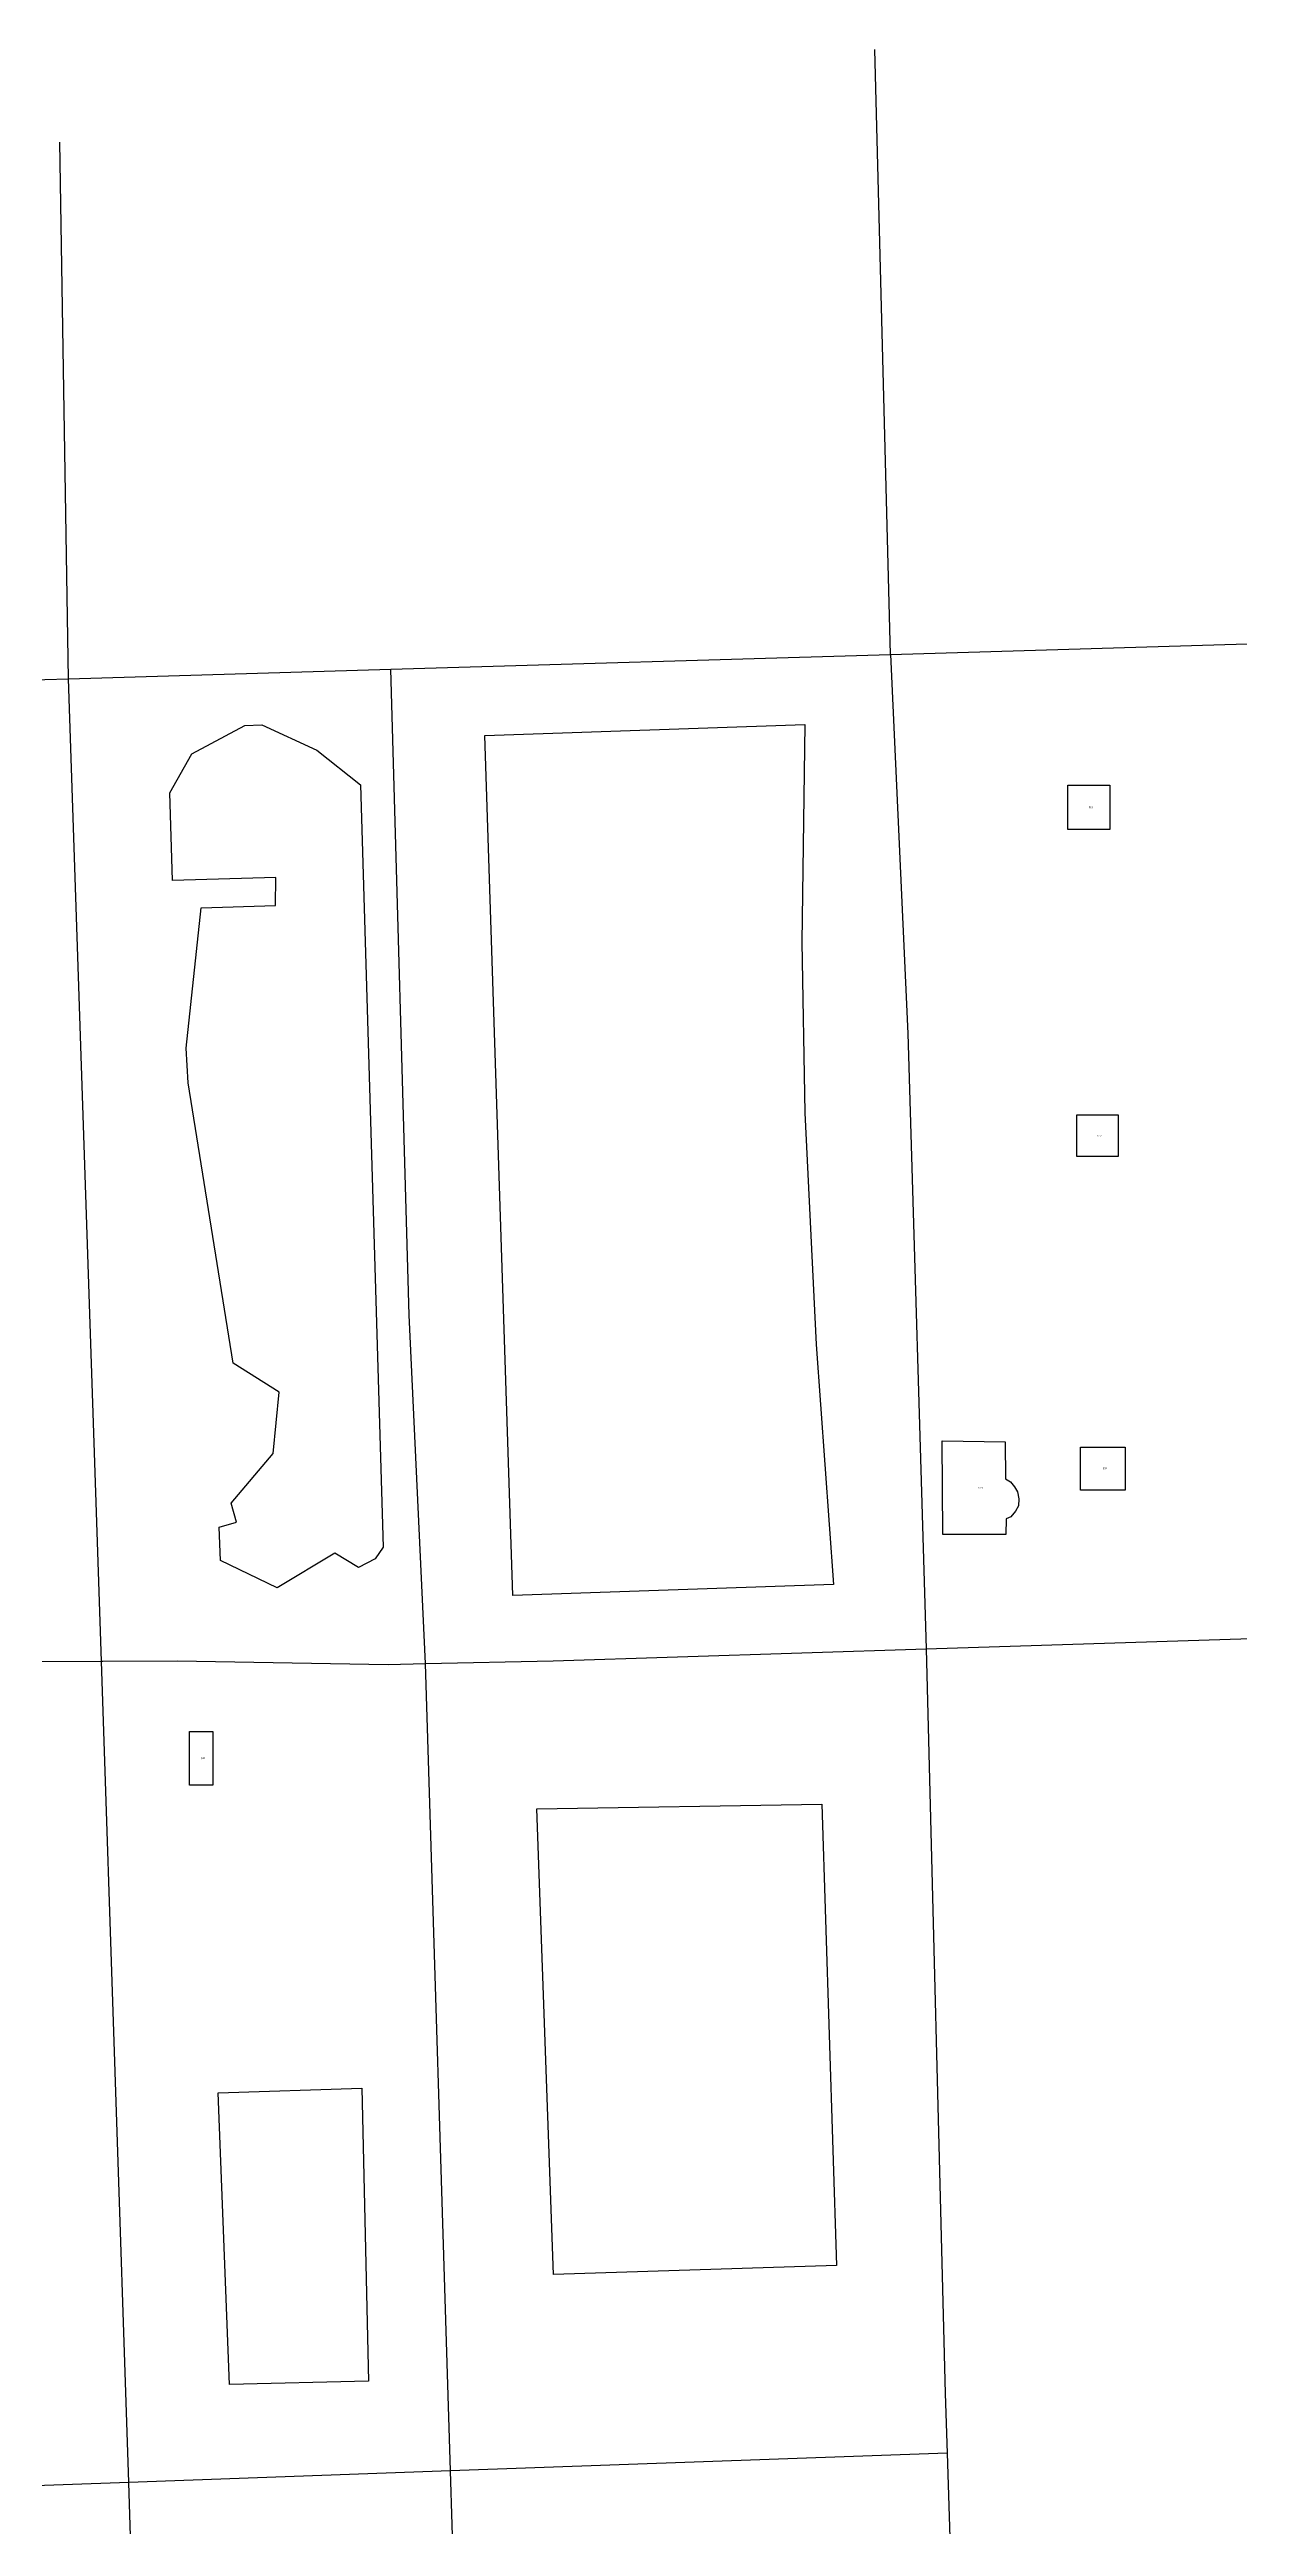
# Model space of a CAD drawing. Header units: inches. Extents: x 446772 to 450278, y 4426030 to 4428716.
# Drawn here: x 447649 to 448211, y 4427288 to 4428456 of the extents above; entities that cross this region are included whole.
import ezdxf

# ---------------------------------------------------------------- set-up
doc = ezdxf.new("R2010")
doc.units = ezdxf.units.IN
doc.header["$MEASUREMENT"] = 0
for name, color, linetype in [('BuildingCreator', 10, 'Continuous'), ('BuildingCreatorAnno', 10, 'Continuous'), ('BuildingReplace', 10, 'Continuous'), ('Road3D', 10, 'Continuous')]:
    doc.layers.add(name, color=color, linetype=linetype)

msp = doc.modelspace()

# ---------------------------------------------------------------- linework, layer by layer
at = {"layer": 'BuildingCreator'}
for points in [[(448129.6, 4428088.1), (448129.6, 4428109.1), (448149.4, 4428109.1), (448149.4, 4428088.2)], [(448153.3, 4427933.9), (448133.8, 4427933.9), (448133.8, 4427953.6), (448153.3, 4427953.6)], [(448100.1, 4427799.5), (448100.2, 4427782), (448102.5, 4427780.5), (448104.4, 4427778.2), (448105.8, 4427775.9), (448106.4, 4427772.6), (448106.3, 4427769.3), (448104.9, 4427766.8), (448102.7, 4427764.1), (448100.5, 4427763.1), (448100.4, 4427755.8), (448070.7, 4427755.8), (448070.3, 4427799.9)], [(448156.6, 4427776.7), (448135.6, 4427776.7), (448135.6, 4427796.9), (448156.6, 4427796.9)], [(447726.3, 4427637.5), (447715.3, 4427637.5), (447715.3, 4427662.9), (447726.3, 4427662.9)]]:
    msp.add_lwpolyline(points, close=True, dxfattribs=at)
at = {"layer": 'BuildingReplace'}
for points in [[(447720.8, 4428051.2), (447755.8, 4428052.3), (447755.9, 4428065.6), (447707.2, 4428064.1), (447706, 4428105.4), (447716.4, 4428123.9), (447741.3, 4428137.2), (447749.4, 4428137.5), (447775.3, 4428125.6), (447795.9, 4428109.2), (447806.6, 4427749.8), (447802.9, 4427744.2), (447794.9, 4427740.1), (447783.8, 4427746.9), (447756.6, 4427730.6), (447729.8, 4427743.4), (447729.3, 4427759.2), (447737.4, 4427761.6), (447734.9, 4427770.5), (447754.7, 4427793.9), (447757.6, 4427822.8), (447735.9, 4427836.6), (447714.6, 4427968.7), (447713.6, 4427985.1)], [(448019, 4427732.2), (447867.8, 4427727), (447854.5, 4428132.5), (448005.6, 4428137.7), (448004.1, 4428035.1), (448005.5, 4427954.5), (448010.8, 4427845.3)], [(448020.4, 4427411), (447887, 4427406.8), (447879.1, 4427626.4), (448013.5, 4427628.5)], [(447799.7, 4427356.5), (447734.1, 4427355), (447728.8, 4427492.5), (447796.6, 4427494.7)]]:
    msp.add_lwpolyline(points, close=True, dxfattribs=at)
at = {"layer": 'Road3D'}
for p, q in [((448045.9, 4428170.7, 50), (448038.5, 4428455.9, 50)), ((447658.2, 4428159.2, 50), (447654.1, 4428412.3, 50)), ((448045.9, 4428170.7, 50), (448491.6, 4428184, 50)), ((447658.2, 4428159.2, 50), (447810.2, 4428163.7, 50)), ((447810.2, 4428163.7, 50), (448045.9, 4428170.7, 50)), ((447818.9, 4427859.2, 50), (447810.2, 4428163.7, 50)), ((447362.5, 4428150.4, 50), (447658.2, 4428159.2, 50)), ((447673.7, 4427696, 50), (447658.2, 4428159.2, 50)), ((447826.6, 4427694.9, 50), (447818.9, 4427859.2, 50)), ((447673.7, 4427696, 50), (447674.4, 4427696, 50)), ((447686.6, 4427308.8, 50), (447673.7, 4427696, 50)), ((447838.4, 4427314.2, 50), (447826.6, 4427694.9, 50)), ((448072.7, 4427322.5, 50), (447838.4, 4427314.2, 50)), ((447686.6, 4427308.8, 50), (447334.9, 4427296.2, 50)), ((447838.4, 4427314.2, 50), (447686.6, 4427308.8, 50)), ((447693.2, 4427110.7, 50), (447686.6, 4427308.8, 50)), ((447844.4, 4427114, 50), (447838.4, 4427314.2, 50))]:
    msp.add_line(p, q, dxfattribs=at)
for points in [[(448045.9, 4428170.7, 50), (448054.1, 4427991.9, 50), (448062.7, 4427701.8, 50)], [(448062.7, 4427701.8, 50), (448280.4, 4427708.7, 50), (448549.4, 4427716.2, 50)], [(447305.3, 4427688.8, 50), (447643.6, 4427695.8, 50), (447673.7, 4427696, 50)], [(447674.4, 4427696, 50), (447709.5, 4427696.2, 50), (447808.9, 4427694.5, 50), (447826.6, 4427694.9, 50)], [(447826.6, 4427694.9, 50), (447886.8, 4427696.2, 50), (448062.7, 4427701.8, 50)], [(448062.7, 4427701.8, 50), (448071.8, 4427350.7, 50), (448072.7, 4427322.5, 50)], [(448072.7, 4427322.5, 50), (448081.8, 4427033.6, 50), (448089.5, 4426772.3, 50)]]:
    msp.add_polyline3d(points, dxfattribs=at)

# ---------------------------------------------------------------- texts
at = {"layer": 'BuildingCreatorAnno', "color": 7}
for s, p in [('504', (448139.5, 4428098.2)), ('512', (448143.6, 4427943.3)), ('525', (448146.1, 4427786.4)), ('571', (448087.5, 4427777.3)), ('531', (447720.8, 4427649.8))]:
    msp.add_text(s, height=0.847, dxfattribs=at).set_placement(p)

doc.saveas('drawing.dxf')
